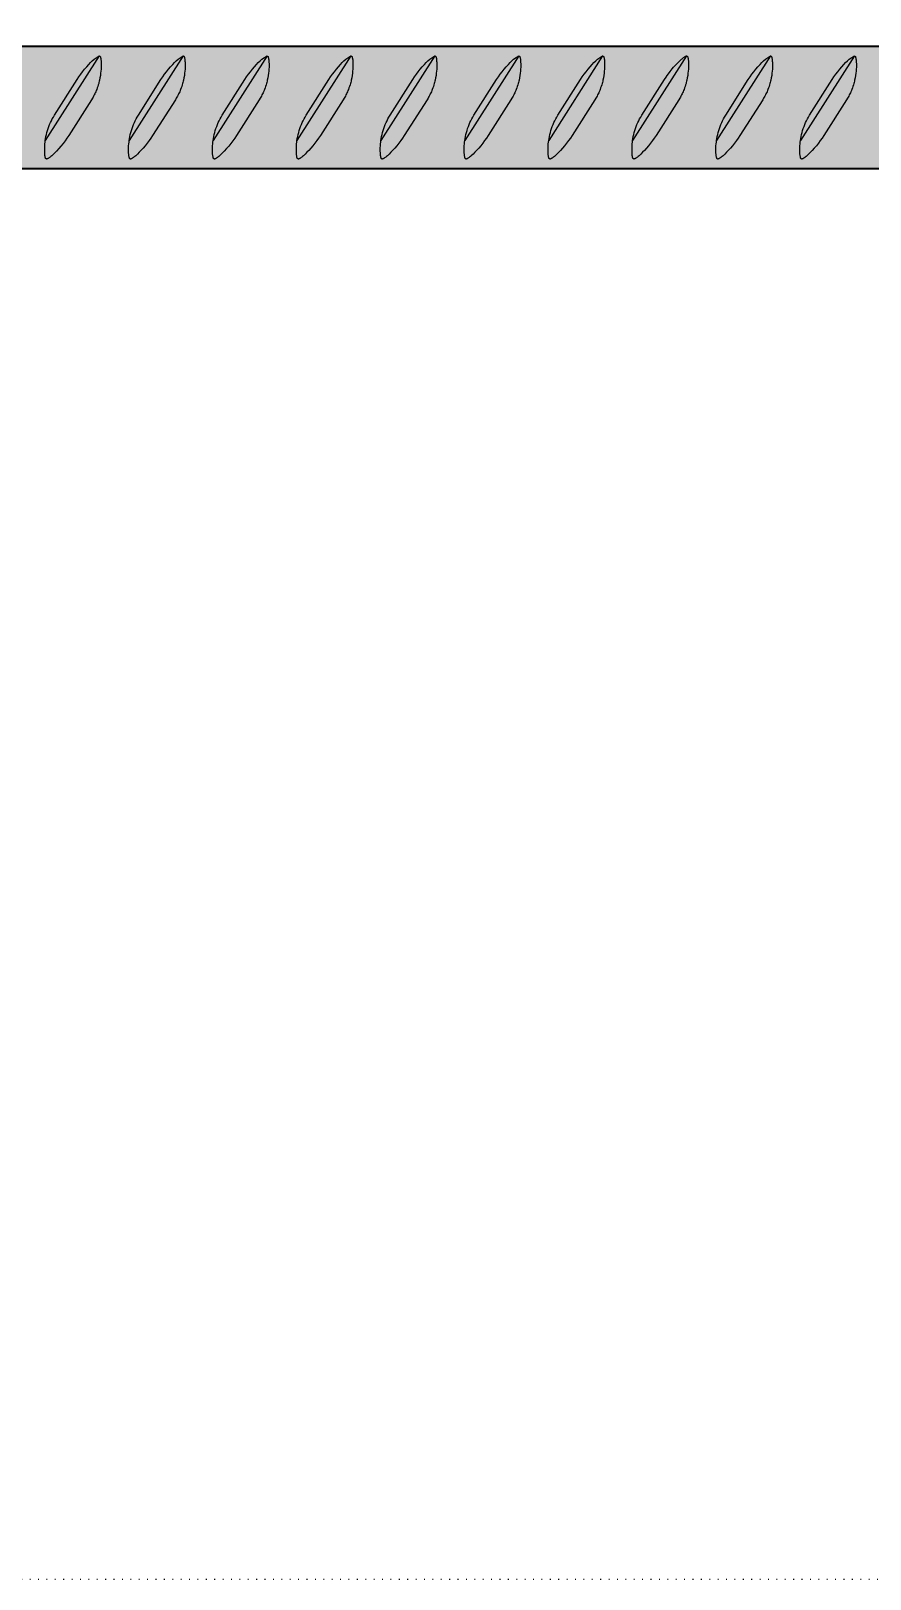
# Model space of a CAD drawing. Header units: millimetres. Extents: x 0 to 1192, y -689 to 404.
# Drawn here: x 114.6 to 224.6, y 0 to 203 of the extents above; entities that cross this region are included whole.
import ezdxf

# ---------------------------------------------------------------- set-up
doc = ezdxf.new("R2010")
doc.units = ezdxf.units.MM
doc.linetypes.add('Dots', pattern=[1, 0, -1])
doc.layers.add('Blocks', color=7, linetype='Continuous')
doc.layers.add('Blocks$Fill', color=7, linetype='Continuous', true_color=0xffffff)
for name, color, linetype, lineweight, true_color in [('Blocks$Inner', 7, 'Continuous', 25, 0x007f00), ('Blocks$Outline', 7, 'Continuous', 35, 0xff3f3f), ('Groud', 7, 'Dots', 25, 0x243775)]:
    doc.layers.add(name, color=color, linetype=linetype, lineweight=lineweight, true_color=true_color)

# ---------------------------------------------------------------- blocks, each defined once
blk = doc.blocks.new('Rebar Side Table Front')
at = {"layer": 'Blocks$Fill'}
h = blk.add_hatch(color=256, dxfattribs=at)
h.paths.add_polyline_path([(387.52, 3), (387.52, 1.93), (387.53, 1.86), (387.53, 1.8), (387.54, 1.73), (387.55, 1.66), (387.56, 1.59), (387.58, 1.53), (387.6, 1.46), (387.61, 1.39), (387.64, 1.33), (387.66, 1.27), (387.69, 1.2), (387.72, 1.14), (387.75, 1.08), (387.78, 1.02), (387.81, 0.96), (387.85, 0.9), (387.89, 0.85), (387.93, 0.79), (387.97, 0.74), (388.01, 0.69), (388.06, 0.63), (388.11, 0.59), (388.16, 0.54), (388.21, 0.49), (388.26, 0.45), (388.31, 0.41), (388.37, 0.37), (388.42, 0.33), (388.48, 0.29), (388.54, 0.26), (388.6, 0.22), (388.66, 0.19), (388.72, 0.17), (388.79, 0.14), (388.85, 0.12), (388.92, 0.09), (388.98, 0.07), (389.05, 0.06), (389.11, 0.04), (389.18, 0.03), (389.25, 0.02), (389.32, 0.01), (389.38, 0), (389.45, 0), (389.52, 0), (401.59, 0), (401.66, 0), (401.73, 0.01), (401.79, 0.02), (401.86, 0.03), (401.93, 0.04), (401.99, 0.06), (402.06, 0.07), (402.13, 0.09), (402.19, 0.12), (402.25, 0.14), (402.32, 0.17), (402.38, 0.19), (402.44, 0.22), (402.5, 0.26), (402.56, 0.29), (402.62, 0.33), (402.67, 0.37), (402.73, 0.41), (402.78, 0.45), (402.84, 0.49), (402.89, 0.54), (402.94, 0.59), (402.98, 0.63), (403.03, 0.69), (403.07, 0.74), (403.11, 0.79), (403.16, 0.85), (403.19, 0.9), (403.23, 0.96), (403.26, 1.02), (403.3, 1.08), (403.33, 1.14), (403.36, 1.2), (403.38, 1.27), (403.41, 1.33), (403.43, 1.39), (403.45, 1.46), (403.46, 1.53), (403.48, 1.59), (403.49, 1.66), (403.5, 1.73), (403.51, 1.8), (403.52, 1.86), (403.52, 1.93), (403.52, 3), (403.52, 386), (452.52, 386), (453.52, 387), (453.52, 403), (452.52, 404), (228.52, 404), (4.52, 404), (3.52, 403), (3.52, 387), (4.52, 386), (53.52, 386), (53.52, 3), (53.52, 1.93), (53.53, 1.8), (53.54, 1.73), (53.55, 1.66), (53.56, 1.59), (53.58, 1.53), (53.6, 1.46), (53.61, 1.39), (53.64, 1.33), (53.66, 1.27), (53.69, 1.2), (53.72, 1.14), (53.75, 1.08), (53.78, 1.02), (53.81, 0.96), (53.85, 0.9), (53.89, 0.85), (53.93, 0.79), (53.97, 0.74), (54.01, 0.69), (54.06, 0.63), (54.11, 0.59), (54.16, 0.54), (54.21, 0.49), (54.26, 0.45), (54.31, 0.41), (54.37, 0.37), (54.42, 0.33), (54.48, 0.29), (54.54, 0.26), (54.6, 0.22), (54.66, 0.19), (54.72, 0.17), (54.79, 0.14), (54.85, 0.12), (54.92, 0.09), (54.98, 0.07), (55.05, 0.06), (55.11, 0.04), (55.18, 0.03), (55.25, 0.02), (55.32, 0.01), (55.38, 0), (55.45, 0), (55.52, 0), (67.59, 0), (67.66, 0), (67.73, 0.01), (67.79, 0.02), (67.86, 0.03), (67.93, 0.04), (67.99, 0.06), (68.06, 0.07), (68.13, 0.09), (68.19, 0.12), (68.25, 0.14), (68.32, 0.17), (68.38, 0.19), (68.44, 0.22), (68.5, 0.26), (68.56, 0.29), (68.62, 0.33), (68.67, 0.37), (68.73, 0.41), (68.78, 0.45), (68.84, 0.49), (68.89, 0.54), (68.94, 0.59), (68.98, 0.63), (69.03, 0.69), (69.07, 0.74), (69.11, 0.79), (69.16, 0.85), (69.19, 0.9), (69.23, 0.96), (69.26, 1.02), (69.3, 1.08), (69.33, 1.14), (69.36, 1.2), (69.38, 1.27), (69.41, 1.33), (69.43, 1.39), (69.45, 1.46), (69.46, 1.53), (69.48, 1.59), (69.49, 1.66), (69.5, 1.73), (69.51, 1.8), (69.52, 1.86), (69.52, 1.93), (69.52, 2), (69.52, 3), (69.52, 185.26), (69.77, 185), (72.62, 185), (387.27, 185), (387.52, 185.26)], flags=0)
h.paths.add_polyline_path([(387.52, 200.74), (387.27, 201), (94.62, 201), (69.77, 201), (69.52, 200.74), (69.52, 370.27), (69.77, 370), (72.62, 370), (387.27, 370), (387.52, 370.27)], flags=0)
at = {"layer": 'Blocks$Inner'}
for points in [[(393.48, 193.31), (393.32, 193.88), (393.28, 193.98), (393.23, 194.08), (393.18, 194.18), (393.13, 194.28), (392.66, 195.03), (392.41, 195.38), (390.79, 197.28), (389.75, 198.4), (388.8, 199.42), (387.27, 201), (94.62, 201), (83.62, 201), (72.62, 201), (69.77, 201), (68.56, 199.75)], [(123.51, 199.76), (123.51, 199.76), (123.52, 199.76), (123.52, 199.76), (123.52, 199.76), (123.53, 199.76), (123.53, 199.76), (123.53, 199.76), (123.54, 199.76), (123.54, 199.76), (123.55, 199.75), (123.55, 199.75), (123.55, 199.75), (123.56, 199.75), (123.56, 199.75), (123.56, 199.75), (123.57, 199.75), (123.57, 199.75), (123.57, 199.75), (123.57, 199.74), (123.58, 199.74), (123.58, 199.74), (123.58, 199.74), (123.59, 199.74), (123.59, 199.73), (123.59, 199.73), (123.6, 199.73), (123.6, 199.73), (123.6, 199.72), (123.6, 199.72), (123.61, 199.72), (123.61, 199.71), (123.61, 199.71), (123.61, 199.71), (123.62, 199.7), (123.62, 199.7), (123.62, 199.7), (123.63, 199.69), (123.63, 199.69), (123.63, 199.68), (123.63, 199.68), (123.64, 199.67), (123.64, 199.67), (123.65, 199.66), (123.65, 199.65), (123.65, 199.64), (123.66, 199.63), (123.66, 199.61), (123.67, 199.6), (123.67, 199.59), (123.68, 199.56), (123.69, 199.53), (123.7, 199.49), (123.71, 199.45), (123.72, 199.4), (123.72, 199.36), (123.74, 199.26), (123.75, 199.17), (123.75, 199.06), (123.76, 198.96), (123.77, 198.74), (123.77, 198.51), (123.77, 198.28), (123.76, 198.02), (123.73, 197.76), (123.7, 197.48), (123.67, 197.2), (123.61, 196.9), (123.55, 196.6), (123.52, 196.45), (123.48, 196.29), (123.44, 196.14), (123.39, 195.99), (123.32, 195.77), (123.25, 195.56), (123.18, 195.37), (123.12, 195.22), (123.06, 195.07), (122.99, 194.93), (122.92, 194.78), (122.85, 194.64), (122.78, 194.5), (122.7, 194.36), (122.62, 194.23), (122.49, 194.01), (119.51, 189.34), (119.28, 188.98), (119.03, 188.62), (118.77, 188.27), (118.49, 187.93), (118.21, 187.6), (117.91, 187.28), (117.6, 186.97), (117.29, 186.67), (117.18, 186.58), (117.07, 186.49), (117, 186.44), (116.93, 186.39), (116.88, 186.35), (116.85, 186.34), (116.82, 186.32), (116.8, 186.31), (116.78, 186.29), (116.75, 186.28), (116.74, 186.27), (116.73, 186.27), (116.72, 186.27), (116.71, 186.26), (116.7, 186.26), (116.69, 186.25), (116.68, 186.25), (116.67, 186.25), (116.67, 186.25), (116.66, 186.25), (116.66, 186.24), (116.65, 186.24), (116.64, 186.24), (116.64, 186.24), (116.63, 186.24), (116.63, 186.24), (116.63, 186.24), (116.62, 186.24), (116.62, 186.24), (116.61, 186.24), (116.61, 186.24), (116.61, 186.24), (116.6, 186.24), (116.6, 186.24), (116.6, 186.24), (116.59, 186.24), (116.59, 186.24), (116.59, 186.24), (116.58, 186.24), (116.58, 186.25), (116.58, 186.25), (116.57, 186.25), (116.57, 186.25), (116.57, 186.25), (116.56, 186.25), (116.56, 186.25), (116.56, 186.25), (116.56, 186.26), (116.55, 186.26), (116.55, 186.26), (116.55, 186.26), (116.54, 186.26), (116.54, 186.27), (116.54, 186.27), (116.53, 186.27), (116.53, 186.27), (116.53, 186.27), (116.53, 186.28), (116.52, 186.28), (116.52, 186.28), (116.52, 186.29), (116.52, 186.29), (116.51, 186.29), (116.51, 186.29), (116.51, 186.3), (116.51, 186.3), (116.5, 186.31), (116.5, 186.31), (116.5, 186.31), (116.5, 186.32), (116.49, 186.33), (116.49, 186.34), (116.48, 186.34), (116.48, 186.35), (116.47, 186.36), (116.47, 186.37), (116.47, 186.38), (116.46, 186.39), (116.46, 186.4), (116.45, 186.42), (116.45, 186.44), (116.44, 186.46), (116.43, 186.49), (116.43, 186.52), (116.41, 186.6), (116.4, 186.68), (116.39, 186.75), (116.38, 186.83), (116.37, 187.04), (116.36, 187.26), (116.36, 187.48), (116.36, 187.72), (116.37, 187.98), (116.39, 188.24), (116.42, 188.45), (116.44, 188.67)], [(134.51, 199.76), (134.51, 199.76), (134.52, 199.76), (134.52, 199.76), (134.52, 199.76), (134.53, 199.76), (134.53, 199.76), (134.53, 199.76), (134.54, 199.76), (134.54, 199.76), (134.55, 199.75), (134.55, 199.75), (134.55, 199.75), (134.56, 199.75), (134.56, 199.75), (134.56, 199.75), (134.57, 199.75), (134.57, 199.75), (134.57, 199.75), (134.57, 199.74), (134.58, 199.74), (134.58, 199.74), (134.58, 199.74), (134.59, 199.74), (134.59, 199.73), (134.59, 199.73), (134.6, 199.73), (134.6, 199.73), (134.6, 199.72), (134.6, 199.72), (134.61, 199.72), (134.61, 199.71), (134.61, 199.71), (134.61, 199.71), (134.62, 199.7), (134.62, 199.7), (134.62, 199.7), (134.63, 199.69), (134.63, 199.69), (134.63, 199.68), (134.63, 199.68), (134.64, 199.67), (134.64, 199.67), (134.65, 199.66), (134.65, 199.65), (134.65, 199.64), (134.66, 199.63), (134.66, 199.61), (134.67, 199.6), (134.67, 199.59), (134.68, 199.56), (134.69, 199.53), (134.7, 199.49), (134.71, 199.45), (134.72, 199.4), (134.72, 199.36), (134.74, 199.26), (134.75, 199.17), (134.75, 199.06), (134.76, 198.96), (134.77, 198.74), (134.77, 198.51), (134.77, 198.28), (134.76, 198.02), (134.73, 197.76), (134.7, 197.48), (134.67, 197.2), (134.61, 196.9), (134.55, 196.6), (134.52, 196.45), (134.48, 196.29), (134.44, 196.14), (134.39, 195.99), (134.32, 195.77), (134.25, 195.56), (134.18, 195.37), (134.12, 195.22), (134.06, 195.07), (133.99, 194.93), (133.92, 194.78), (133.85, 194.64), (133.78, 194.5), (133.7, 194.36), (133.62, 194.23), (133.49, 194.01), (130.51, 189.34), (130.28, 188.99), (130.04, 188.65), (129.79, 188.31), (129.53, 187.98), (129.26, 187.66), (128.98, 187.35), (128.75, 187.12), (128.52, 186.89), (128.29, 186.67), (128.18, 186.58), (128.07, 186.49), (128, 186.44), (127.93, 186.39), (127.88, 186.35), (127.85, 186.34), (127.82, 186.32), (127.8, 186.31), (127.78, 186.29), (127.75, 186.28), (127.74, 186.27), (127.73, 186.27), (127.72, 186.27), (127.71, 186.26), (127.7, 186.26), (127.69, 186.25), (127.68, 186.25), (127.67, 186.25), (127.67, 186.25), (127.66, 186.25), (127.66, 186.24), (127.65, 186.24), (127.64, 186.24), (127.64, 186.24), (127.63, 186.24), (127.63, 186.24), (127.63, 186.24), (127.62, 186.24), (127.62, 186.24), (127.61, 186.24), (127.61, 186.24), (127.61, 186.24), (127.6, 186.24), (127.6, 186.24), (127.6, 186.24), (127.59, 186.24), (127.59, 186.24), (127.59, 186.24), (127.58, 186.24), (127.58, 186.25), (127.58, 186.25), (127.57, 186.25), (127.57, 186.25), (127.57, 186.25), (127.56, 186.25), (127.56, 186.25), (127.56, 186.25), (127.56, 186.26), (127.55, 186.26), (127.55, 186.26), (127.55, 186.26), (127.54, 186.26), (127.54, 186.27), (127.54, 186.27), (127.53, 186.27), (127.53, 186.27), (127.53, 186.27), (127.53, 186.28), (127.52, 186.28), (127.52, 186.28), (127.52, 186.29), (127.52, 186.29), (127.51, 186.29), (127.51, 186.29), (127.51, 186.3), (127.51, 186.3), (127.5, 186.31), (127.5, 186.31), (127.5, 186.31), (127.5, 186.32), (127.49, 186.33), (127.49, 186.34), (127.48, 186.34), (127.48, 186.35), (127.47, 186.36), (127.47, 186.37), (127.47, 186.38), (127.46, 186.39), (127.46, 186.4), (127.45, 186.42), (127.45, 186.44), (127.44, 186.46), (127.43, 186.49), (127.43, 186.52), (127.41, 186.6), (127.4, 186.68), (127.39, 186.75), (127.38, 186.83), (127.37, 187.04), (127.36, 187.26), (127.36, 187.48), (127.36, 187.72), (127.37, 187.98), (127.39, 188.24), (127.42, 188.45), (127.44, 188.67)], [(145.51, 199.76), (145.51, 199.76), (145.52, 199.76), (145.52, 199.76), (145.52, 199.76), (145.53, 199.76), (145.53, 199.76), (145.53, 199.76), (145.54, 199.76), (145.54, 199.76), (145.55, 199.75), (145.55, 199.75), (145.55, 199.75), (145.56, 199.75), (145.56, 199.75), (145.56, 199.75), (145.57, 199.75), (145.57, 199.75), (145.57, 199.75), (145.57, 199.74), (145.58, 199.74), (145.58, 199.74), (145.58, 199.74), (145.59, 199.74), (145.59, 199.73), (145.59, 199.73), (145.6, 199.73), (145.6, 199.73), (145.6, 199.72), (145.6, 199.72), (145.61, 199.72), (145.61, 199.71), (145.61, 199.71), (145.61, 199.71), (145.62, 199.7), (145.62, 199.7), (145.62, 199.7), (145.63, 199.69), (145.63, 199.69), (145.63, 199.68), (145.63, 199.68), (145.64, 199.67), (145.64, 199.67), (145.65, 199.66), (145.65, 199.65), (145.65, 199.64), (145.66, 199.63), (145.66, 199.61), (145.67, 199.6), (145.67, 199.59), (145.68, 199.56), (145.69, 199.53), (145.7, 199.49), (145.71, 199.45), (145.72, 199.4), (145.72, 199.36), (145.74, 199.26), (145.75, 199.17), (145.75, 199.06), (145.76, 198.96), (145.77, 198.74), (145.77, 198.51), (145.77, 198.28), (145.76, 198.02), (145.73, 197.76), (145.7, 197.48), (145.67, 197.2), (145.61, 196.9), (145.55, 196.6), (145.52, 196.45), (145.48, 196.29), (145.44, 196.14), (145.39, 195.99), (145.32, 195.77), (145.25, 195.56), (145.18, 195.37), (145.12, 195.22), (145.06, 195.07), (144.99, 194.93), (144.92, 194.78), (144.85, 194.64), (144.78, 194.5), (144.7, 194.36), (144.62, 194.23), (144.49, 194.01), (141.51, 189.34), (141.28, 188.98), (141.03, 188.62), (140.77, 188.27), (140.49, 187.93), (140.21, 187.6), (139.91, 187.28), (139.6, 186.97), (139.29, 186.67), (139.18, 186.58), (139.07, 186.49), (139, 186.44), (138.93, 186.39), (138.88, 186.35), (138.85, 186.34), (138.82, 186.32), (138.8, 186.31), (138.78, 186.29), (138.75, 186.28), (138.74, 186.27), (138.73, 186.27), (138.72, 186.27), (138.71, 186.26), (138.7, 186.26), (138.69, 186.25), (138.68, 186.25), (138.67, 186.25), (138.67, 186.25), (138.66, 186.25), (138.66, 186.24), (138.65, 186.24), (138.64, 186.24), (138.64, 186.24), (138.63, 186.24), (138.63, 186.24), (138.63, 186.24), (138.62, 186.24), (138.62, 186.24), (138.61, 186.24), (138.61, 186.24), (138.61, 186.24), (138.6, 186.24), (138.6, 186.24), (138.6, 186.24), (138.59, 186.24), (138.59, 186.24), (138.59, 186.24), (138.58, 186.24), (138.58, 186.25), (138.58, 186.25), (138.57, 186.25), (138.57, 186.25), (138.57, 186.25), (138.56, 186.25), (138.56, 186.25), (138.56, 186.25), (138.56, 186.26), (138.55, 186.26), (138.55, 186.26), (138.55, 186.26), (138.54, 186.26), (138.54, 186.27), (138.54, 186.27), (138.53, 186.27), (138.53, 186.27), (138.53, 186.27), (138.53, 186.28), (138.52, 186.28), (138.52, 186.28), (138.52, 186.29), (138.52, 186.29), (138.51, 186.29), (138.51, 186.29), (138.51, 186.3), (138.51, 186.3), (138.5, 186.31), (138.5, 186.31), (138.5, 186.31), (138.5, 186.32), (138.49, 186.33), (138.49, 186.34), (138.48, 186.34), (138.48, 186.35), (138.47, 186.36), (138.47, 186.37), (138.47, 186.38), (138.46, 186.39), (138.46, 186.4), (138.45, 186.42), (138.45, 186.44), (138.44, 186.46), (138.43, 186.49), (138.43, 186.52), (138.41, 186.6), (138.4, 186.68), (138.39, 186.75), (138.38, 186.83), (138.37, 187.04), (138.36, 187.26), (138.36, 187.48), (138.36, 187.72), (138.37, 187.98), (138.39, 188.24), (138.42, 188.45), (138.44, 188.67)], [(156.51, 199.76), (156.51, 199.76), (156.52, 199.76), (156.52, 199.76), (156.52, 199.76), (156.53, 199.76), (156.53, 199.76), (156.53, 199.76), (156.54, 199.76), (156.54, 199.76), (156.55, 199.75), (156.55, 199.75), (156.55, 199.75), (156.56, 199.75), (156.56, 199.75), (156.56, 199.75), (156.57, 199.75), (156.57, 199.75), (156.57, 199.75), (156.57, 199.74), (156.58, 199.74), (156.58, 199.74), (156.58, 199.74), (156.59, 199.74), (156.59, 199.73), (156.59, 199.73), (156.6, 199.73), (156.6, 199.73), (156.6, 199.72), (156.6, 199.72), (156.61, 199.72), (156.61, 199.71), (156.61, 199.71), (156.61, 199.71), (156.62, 199.7), (156.62, 199.7), (156.62, 199.7), (156.63, 199.69), (156.63, 199.69), (156.63, 199.68), (156.63, 199.68), (156.64, 199.67), (156.64, 199.67), (156.65, 199.66), (156.65, 199.65), (156.65, 199.64), (156.66, 199.63), (156.66, 199.61), (156.67, 199.6), (156.67, 199.59), (156.68, 199.56), (156.69, 199.53), (156.7, 199.49), (156.71, 199.45), (156.72, 199.4), (156.72, 199.36), (156.74, 199.26), (156.75, 199.17), (156.75, 199.06), (156.76, 198.96), (156.77, 198.74), (156.77, 198.51), (156.77, 198.28), (156.76, 198.02), (156.73, 197.76), (156.7, 197.48), (156.67, 197.2), (156.61, 196.9), (156.55, 196.6), (156.52, 196.45), (156.48, 196.29), (156.44, 196.14), (156.39, 195.99), (156.32, 195.77), (156.25, 195.56), (156.18, 195.37), (156.12, 195.22), (156.06, 195.07), (155.99, 194.93), (155.92, 194.78), (155.85, 194.64), (155.78, 194.5), (155.7, 194.36), (155.62, 194.23), (155.49, 194.01), (152.51, 189.34), (152.28, 188.99), (152.04, 188.65), (151.79, 188.31), (151.53, 187.98), (151.26, 187.66), (150.98, 187.35), (150.75, 187.12), (150.52, 186.89), (150.29, 186.67), (150.18, 186.58), (150.07, 186.49), (150, 186.44), (149.93, 186.39), (149.88, 186.35), (149.85, 186.34), (149.82, 186.32), (149.8, 186.31), (149.78, 186.29), (149.75, 186.28), (149.74, 186.27), (149.73, 186.27), (149.72, 186.27), (149.71, 186.26), (149.7, 186.26), (149.69, 186.25), (149.68, 186.25), (149.67, 186.25), (149.67, 186.25), (149.66, 186.25), (149.66, 186.24), (149.65, 186.24), (149.64, 186.24), (149.64, 186.24), (149.63, 186.24), (149.63, 186.24), (149.63, 186.24), (149.62, 186.24), (149.62, 186.24), (149.61, 186.24), (149.61, 186.24), (149.61, 186.24), (149.6, 186.24), (149.6, 186.24), (149.6, 186.24), (149.59, 186.24), (149.59, 186.24), (149.59, 186.24), (149.58, 186.24), (149.58, 186.25), (149.58, 186.25), (149.57, 186.25), (149.57, 186.25), (149.57, 186.25), (149.56, 186.25), (149.56, 186.25), (149.56, 186.25), (149.56, 186.26), (149.55, 186.26), (149.55, 186.26), (149.55, 186.26), (149.54, 186.26), (149.54, 186.27), (149.54, 186.27), (149.53, 186.27), (149.53, 186.27), (149.53, 186.27), (149.53, 186.28), (149.52, 186.28), (149.52, 186.28), (149.52, 186.29), (149.52, 186.29), (149.51, 186.29), (149.51, 186.29), (149.51, 186.3), (149.51, 186.3), (149.5, 186.31), (149.5, 186.31), (149.5, 186.31), (149.5, 186.32), (149.49, 186.33), (149.49, 186.34), (149.48, 186.34), (149.48, 186.35), (149.47, 186.36), (149.47, 186.37), (149.47, 186.38), (149.46, 186.39), (149.46, 186.4), (149.45, 186.42), (149.45, 186.44), (149.44, 186.46), (149.43, 186.49), (149.43, 186.52), (149.41, 186.6), (149.4, 186.68), (149.39, 186.75), (149.38, 186.83), (149.37, 187.04), (149.36, 187.26), (149.36, 187.48), (149.36, 187.72), (149.37, 187.98), (149.39, 188.24), (149.42, 188.45), (149.44, 188.67)], [(167.51, 199.76), (167.51, 199.76), (167.52, 199.76), (167.52, 199.76), (167.52, 199.76), (167.53, 199.76), (167.53, 199.76), (167.53, 199.76), (167.54, 199.76), (167.54, 199.76), (167.55, 199.75), (167.55, 199.75), (167.55, 199.75), (167.56, 199.75), (167.56, 199.75), (167.56, 199.75), (167.57, 199.75), (167.57, 199.75), (167.57, 199.75), (167.57, 199.74), (167.58, 199.74), (167.58, 199.74), (167.58, 199.74), (167.59, 199.74), (167.59, 199.73), (167.59, 199.73), (167.6, 199.73), (167.6, 199.73), (167.6, 199.72), (167.6, 199.72), (167.61, 199.72), (167.61, 199.71), (167.61, 199.71), (167.61, 199.71), (167.62, 199.7), (167.62, 199.7), (167.62, 199.7), (167.63, 199.69), (167.63, 199.69), (167.63, 199.68), (167.63, 199.68), (167.64, 199.67), (167.64, 199.67), (167.65, 199.66), (167.65, 199.65), (167.65, 199.64), (167.66, 199.63), (167.66, 199.61), (167.67, 199.6), (167.67, 199.59), (167.68, 199.56), (167.69, 199.53), (167.7, 199.49), (167.71, 199.45), (167.72, 199.4), (167.72, 199.36), (167.74, 199.26), (167.75, 199.17), (167.75, 199.06), (167.76, 198.96), (167.77, 198.74), (167.77, 198.51), (167.77, 198.28), (167.76, 198.02), (167.73, 197.76), (167.7, 197.48), (167.67, 197.2), (167.61, 196.9), (167.55, 196.6), (167.52, 196.45), (167.48, 196.29), (167.44, 196.14), (167.39, 195.99), (167.32, 195.77), (167.25, 195.56), (167.18, 195.37), (167.12, 195.22), (167.06, 195.07), (166.99, 194.93), (166.92, 194.78), (166.85, 194.64), (166.78, 194.5), (166.7, 194.36), (166.62, 194.23), (166.49, 194.01), (163.51, 189.34), (163.28, 188.99), (163.04, 188.65), (162.79, 188.31), (162.53, 187.98), (162.26, 187.66), (161.98, 187.35), (161.75, 187.12), (161.52, 186.89), (161.29, 186.67), (161.18, 186.58), (161.07, 186.49), (161, 186.44), (160.93, 186.39), (160.88, 186.35), (160.85, 186.34), (160.82, 186.32), (160.8, 186.31), (160.78, 186.29), (160.75, 186.28), (160.74, 186.27), (160.73, 186.27), (160.72, 186.27), (160.71, 186.26), (160.7, 186.26), (160.69, 186.25), (160.68, 186.25), (160.67, 186.25), (160.67, 186.25), (160.66, 186.25), (160.66, 186.24), (160.65, 186.24), (160.64, 186.24), (160.64, 186.24), (160.63, 186.24), (160.63, 186.24), (160.63, 186.24), (160.62, 186.24), (160.62, 186.24), (160.61, 186.24), (160.61, 186.24), (160.61, 186.24), (160.6, 186.24), (160.6, 186.24), (160.6, 186.24), (160.59, 186.24), (160.59, 186.24), (160.59, 186.24), (160.58, 186.24), (160.58, 186.25), (160.58, 186.25), (160.57, 186.25), (160.57, 186.25), (160.57, 186.25), (160.56, 186.25), (160.56, 186.25), (160.56, 186.25), (160.56, 186.26), (160.55, 186.26), (160.55, 186.26), (160.55, 186.26), (160.54, 186.26), (160.54, 186.27), (160.54, 186.27), (160.53, 186.27), (160.53, 186.27), (160.53, 186.27), (160.53, 186.28), (160.52, 186.28), (160.52, 186.28), (160.52, 186.29), (160.52, 186.29), (160.51, 186.29), (160.51, 186.29), (160.51, 186.3), (160.51, 186.3), (160.5, 186.31), (160.5, 186.31), (160.5, 186.31), (160.5, 186.32), (160.49, 186.33), (160.49, 186.34), (160.48, 186.34), (160.48, 186.35), (160.47, 186.36), (160.47, 186.37), (160.47, 186.38), (160.46, 186.39), (160.46, 186.4), (160.45, 186.42), (160.45, 186.44), (160.44, 186.46), (160.43, 186.49), (160.43, 186.52), (160.41, 186.6), (160.4, 186.68), (160.39, 186.75), (160.38, 186.83), (160.37, 187.04), (160.36, 187.26), (160.36, 187.48), (160.36, 187.72), (160.37, 187.98), (160.39, 188.24), (160.42, 188.45), (160.44, 188.67)], [(178.51, 199.76), (178.51, 199.76), (178.52, 199.76), (178.52, 199.76), (178.52, 199.76), (178.53, 199.76), (178.53, 199.76), (178.53, 199.76), (178.54, 199.76), (178.54, 199.76), (178.55, 199.75), (178.55, 199.75), (178.55, 199.75), (178.56, 199.75), (178.56, 199.75), (178.56, 199.75), (178.57, 199.75), (178.57, 199.75), (178.57, 199.75), (178.57, 199.74), (178.58, 199.74), (178.58, 199.74), (178.58, 199.74), (178.59, 199.74), (178.59, 199.73), (178.59, 199.73), (178.6, 199.73), (178.6, 199.73), (178.6, 199.72), (178.6, 199.72), (178.61, 199.72), (178.61, 199.71), (178.61, 199.71), (178.61, 199.71), (178.62, 199.7), (178.62, 199.7), (178.62, 199.7), (178.63, 199.69), (178.63, 199.69), (178.63, 199.68), (178.63, 199.68), (178.64, 199.67), (178.64, 199.67), (178.65, 199.66), (178.65, 199.65), (178.65, 199.64), (178.66, 199.63), (178.66, 199.61), (178.67, 199.6), (178.67, 199.59), (178.68, 199.56), (178.69, 199.53), (178.7, 199.49), (178.71, 199.45), (178.72, 199.4), (178.72, 199.36), (178.74, 199.26), (178.75, 199.17), (178.75, 199.06), (178.76, 198.96), (178.77, 198.74), (178.77, 198.51), (178.77, 198.28), (178.76, 198.02), (178.73, 197.76), (178.7, 197.48), (178.67, 197.2), (178.61, 196.9), (178.55, 196.6), (178.52, 196.45), (178.48, 196.29), (178.44, 196.14), (178.39, 195.99), (178.32, 195.77), (178.25, 195.56), (178.18, 195.37), (178.12, 195.22), (178.06, 195.07), (177.99, 194.93), (177.92, 194.78), (177.85, 194.64), (177.78, 194.5), (177.7, 194.36), (177.62, 194.23), (177.49, 194.01), (174.51, 189.34), (174.28, 188.99), (174.04, 188.65), (173.79, 188.31), (173.53, 187.98), (173.26, 187.66), (172.98, 187.35), (172.75, 187.12), (172.52, 186.89), (172.29, 186.67), (172.18, 186.58), (172.07, 186.49), (172, 186.44), (171.93, 186.39), (171.88, 186.35), (171.85, 186.34), (171.82, 186.32), (171.8, 186.31), (171.78, 186.29), (171.75, 186.28), (171.74, 186.27), (171.73, 186.27), (171.72, 186.27), (171.71, 186.26), (171.7, 186.26), (171.69, 186.25), (171.68, 186.25), (171.67, 186.25), (171.67, 186.25), (171.66, 186.25), (171.66, 186.24), (171.65, 186.24), (171.64, 186.24), (171.64, 186.24), (171.63, 186.24), (171.63, 186.24), (171.63, 186.24), (171.62, 186.24), (171.62, 186.24), (171.61, 186.24), (171.61, 186.24), (171.61, 186.24), (171.6, 186.24), (171.6, 186.24), (171.6, 186.24), (171.59, 186.24), (171.59, 186.24), (171.59, 186.24), (171.58, 186.24), (171.58, 186.25), (171.58, 186.25), (171.57, 186.25), (171.57, 186.25), (171.57, 186.25), (171.56, 186.25), (171.56, 186.25), (171.56, 186.25), (171.56, 186.26), (171.55, 186.26), (171.55, 186.26), (171.55, 186.26), (171.54, 186.26), (171.54, 186.27), (171.54, 186.27), (171.53, 186.27), (171.53, 186.27), (171.53, 186.27), (171.53, 186.28), (171.52, 186.28), (171.52, 186.28), (171.52, 186.29), (171.52, 186.29), (171.51, 186.29), (171.51, 186.29), (171.51, 186.3), (171.51, 186.3), (171.5, 186.31), (171.5, 186.31), (171.5, 186.31), (171.5, 186.32), (171.49, 186.33), (171.49, 186.34), (171.48, 186.34), (171.48, 186.35), (171.47, 186.36), (171.47, 186.37), (171.47, 186.38), (171.46, 186.39), (171.46, 186.4), (171.45, 186.42), (171.45, 186.44), (171.44, 186.46), (171.43, 186.49), (171.43, 186.52), (171.41, 186.6), (171.4, 186.68), (171.39, 186.75), (171.38, 186.83), (171.37, 187.04), (171.36, 187.26), (171.36, 187.48), (171.36, 187.72), (171.37, 187.98), (171.39, 188.24), (171.42, 188.45), (171.44, 188.67)], [(189.51, 199.76), (189.51, 199.76), (189.52, 199.76), (189.52, 199.76), (189.52, 199.76), (189.53, 199.76), (189.53, 199.76), (189.53, 199.76), (189.54, 199.76), (189.54, 199.76), (189.55, 199.75), (189.55, 199.75), (189.55, 199.75), (189.56, 199.75), (189.56, 199.75), (189.56, 199.75), (189.57, 199.75), (189.57, 199.75), (189.57, 199.75), (189.57, 199.74), (189.58, 199.74), (189.58, 199.74), (189.58, 199.74), (189.59, 199.74), (189.59, 199.73), (189.59, 199.73), (189.6, 199.73), (189.6, 199.73), (189.6, 199.72), (189.6, 199.72), (189.61, 199.72), (189.61, 199.71), (189.61, 199.71), (189.61, 199.71), (189.62, 199.7), (189.62, 199.7), (189.62, 199.7), (189.63, 199.69), (189.63, 199.69), (189.63, 199.68), (189.63, 199.68), (189.64, 199.67), (189.64, 199.67), (189.65, 199.66), (189.65, 199.65), (189.65, 199.64), (189.66, 199.63), (189.66, 199.61), (189.67, 199.6), (189.67, 199.59), (189.68, 199.56), (189.69, 199.53), (189.7, 199.49), (189.71, 199.45), (189.72, 199.4), (189.72, 199.36), (189.74, 199.26), (189.75, 199.17), (189.75, 199.06), (189.76, 198.96), (189.77, 198.74), (189.77, 198.51), (189.77, 198.28), (189.76, 198.02), (189.73, 197.76), (189.7, 197.48), (189.67, 197.2), (189.61, 196.9), (189.55, 196.6), (189.52, 196.45), (189.48, 196.29), (189.44, 196.14), (189.39, 195.99), (189.32, 195.77), (189.25, 195.56), (189.18, 195.37), (189.12, 195.22), (189.06, 195.07), (188.99, 194.93), (188.92, 194.78), (188.85, 194.64), (188.78, 194.5), (188.7, 194.36), (188.62, 194.23), (188.49, 194.01), (185.51, 189.34), (185.28, 188.99), (185.04, 188.65), (184.79, 188.31), (184.53, 187.98), (184.26, 187.66), (183.98, 187.35), (183.75, 187.12), (183.52, 186.89), (183.29, 186.67), (183.18, 186.58), (183.07, 186.49), (183, 186.44), (182.93, 186.39), (182.88, 186.35), (182.85, 186.34), (182.82, 186.32), (182.8, 186.31), (182.78, 186.29), (182.75, 186.28), (182.74, 186.27), (182.73, 186.27), (182.72, 186.27), (182.71, 186.26), (182.7, 186.26), (182.69, 186.25), (182.68, 186.25), (182.67, 186.25), (182.67, 186.25), (182.66, 186.25), (182.66, 186.24), (182.65, 186.24), (182.64, 186.24), (182.64, 186.24), (182.63, 186.24), (182.63, 186.24), (182.63, 186.24), (182.62, 186.24), (182.62, 186.24), (182.61, 186.24), (182.61, 186.24), (182.61, 186.24), (182.6, 186.24), (182.6, 186.24), (182.6, 186.24), (182.59, 186.24), (182.59, 186.24), (182.59, 186.24), (182.58, 186.24), (182.58, 186.25), (182.58, 186.25), (182.57, 186.25), (182.57, 186.25), (182.57, 186.25), (182.56, 186.25), (182.56, 186.25), (182.56, 186.25), (182.56, 186.26), (182.55, 186.26), (182.55, 186.26), (182.55, 186.26), (182.54, 186.26), (182.54, 186.27), (182.54, 186.27), (182.53, 186.27), (182.53, 186.27), (182.53, 186.27), (182.53, 186.28), (182.52, 186.28), (182.52, 186.28), (182.52, 186.29), (182.52, 186.29), (182.51, 186.29), (182.51, 186.29), (182.51, 186.3), (182.51, 186.3), (182.5, 186.31), (182.5, 186.31), (182.5, 186.31), (182.5, 186.32), (182.49, 186.33), (182.49, 186.34), (182.48, 186.34), (182.48, 186.35), (182.47, 186.36), (182.47, 186.37), (182.47, 186.38), (182.46, 186.39), (182.46, 186.4), (182.45, 186.42), (182.45, 186.44), (182.44, 186.46), (182.43, 186.49), (182.43, 186.52), (182.41, 186.6), (182.4, 186.68), (182.39, 186.75), (182.38, 186.83), (182.37, 187.04), (182.36, 187.26), (182.36, 187.48), (182.36, 187.72), (182.37, 187.98), (182.39, 188.24), (182.42, 188.45), (182.44, 188.67)], [(200.51, 199.76), (200.51, 199.76), (200.52, 199.76), (200.52, 199.76), (200.52, 199.76), (200.53, 199.76), (200.53, 199.76), (200.53, 199.76), (200.54, 199.76), (200.54, 199.76), (200.55, 199.75), (200.55, 199.75), (200.55, 199.75), (200.56, 199.75), (200.56, 199.75), (200.56, 199.75), (200.57, 199.75), (200.57, 199.75), (200.57, 199.75), (200.57, 199.74), (200.58, 199.74), (200.58, 199.74), (200.58, 199.74), (200.59, 199.74), (200.59, 199.73), (200.59, 199.73), (200.6, 199.73), (200.6, 199.73), (200.6, 199.72), (200.6, 199.72), (200.61, 199.72), (200.61, 199.71), (200.61, 199.71), (200.61, 199.71), (200.62, 199.7), (200.62, 199.7), (200.62, 199.7), (200.63, 199.69), (200.63, 199.69), (200.63, 199.68), (200.63, 199.68), (200.64, 199.67), (200.64, 199.67), (200.65, 199.66), (200.65, 199.65), (200.65, 199.64), (200.66, 199.63), (200.66, 199.61), (200.67, 199.6), (200.67, 199.59), (200.68, 199.56), (200.69, 199.53), (200.7, 199.49), (200.71, 199.45), (200.72, 199.4), (200.72, 199.36), (200.74, 199.26), (200.75, 199.17), (200.75, 199.06), (200.76, 198.96), (200.77, 198.74), (200.77, 198.51), (200.77, 198.28), (200.76, 198.02), (200.73, 197.76), (200.7, 197.48), (200.67, 197.2), (200.61, 196.9), (200.55, 196.6), (200.52, 196.45), (200.48, 196.29), (200.44, 196.14), (200.39, 195.99), (200.32, 195.77), (200.25, 195.56), (200.18, 195.37), (200.12, 195.22), (200.06, 195.07), (199.99, 194.93), (199.92, 194.78), (199.85, 194.64), (199.78, 194.5), (199.7, 194.36), (199.62, 194.23), (199.49, 194.01), (196.51, 189.34), (196.28, 188.99), (196.04, 188.65), (195.79, 188.31), (195.53, 187.98), (195.26, 187.66), (194.98, 187.35), (194.75, 187.12), (194.52, 186.89), (194.29, 186.67), (194.18, 186.58), (194.07, 186.49), (194, 186.44), (193.93, 186.39), (193.88, 186.35), (193.85, 186.34), (193.82, 186.32), (193.8, 186.31), (193.78, 186.29), (193.75, 186.28), (193.74, 186.27), (193.73, 186.27), (193.72, 186.27), (193.71, 186.26), (193.7, 186.26), (193.69, 186.25), (193.68, 186.25), (193.67, 186.25), (193.67, 186.25), (193.66, 186.25), (193.66, 186.24), (193.65, 186.24), (193.64, 186.24), (193.64, 186.24), (193.63, 186.24), (193.63, 186.24), (193.63, 186.24), (193.62, 186.24), (193.62, 186.24), (193.61, 186.24), (193.61, 186.24), (193.61, 186.24), (193.6, 186.24), (193.6, 186.24), (193.6, 186.24), (193.59, 186.24), (193.59, 186.24), (193.59, 186.24), (193.58, 186.24), (193.58, 186.25), (193.58, 186.25), (193.57, 186.25), (193.57, 186.25), (193.57, 186.25), (193.56, 186.25), (193.56, 186.25), (193.56, 186.25), (193.56, 186.26), (193.55, 186.26), (193.55, 186.26), (193.55, 186.26), (193.54, 186.26), (193.54, 186.27), (193.54, 186.27), (193.53, 186.27), (193.53, 186.27), (193.53, 186.27), (193.53, 186.28), (193.52, 186.28), (193.52, 186.28), (193.52, 186.29), (193.52, 186.29), (193.51, 186.29), (193.51, 186.29), (193.51, 186.3), (193.51, 186.3), (193.5, 186.31), (193.5, 186.31), (193.5, 186.31), (193.5, 186.32), (193.49, 186.33), (193.49, 186.34), (193.48, 186.34), (193.48, 186.35), (193.47, 186.36), (193.47, 186.37), (193.47, 186.38), (193.46, 186.39), (193.46, 186.4), (193.45, 186.42), (193.45, 186.44), (193.44, 186.46), (193.43, 186.49), (193.43, 186.52), (193.41, 186.6), (193.4, 186.68), (193.39, 186.75), (193.38, 186.83), (193.37, 187.04), (193.36, 187.26), (193.36, 187.48), (193.36, 187.72), (193.37, 187.98), (193.39, 188.24), (193.42, 188.45), (193.44, 188.67)], [(211.51, 199.76), (211.51, 199.76), (211.52, 199.76), (211.52, 199.76), (211.52, 199.76), (211.53, 199.76), (211.53, 199.76), (211.53, 199.76), (211.54, 199.76), (211.54, 199.76), (211.55, 199.75), (211.55, 199.75), (211.55, 199.75), (211.56, 199.75), (211.56, 199.75), (211.56, 199.75), (211.57, 199.75), (211.57, 199.75), (211.57, 199.75), (211.57, 199.74), (211.58, 199.74), (211.58, 199.74), (211.58, 199.74), (211.59, 199.74), (211.59, 199.73), (211.59, 199.73), (211.6, 199.73), (211.6, 199.73), (211.6, 199.72), (211.6, 199.72), (211.61, 199.72), (211.61, 199.71), (211.61, 199.71), (211.61, 199.71), (211.62, 199.7), (211.62, 199.7), (211.62, 199.7), (211.63, 199.69), (211.63, 199.69), (211.63, 199.68), (211.63, 199.68), (211.64, 199.67), (211.64, 199.67), (211.65, 199.66), (211.65, 199.65), (211.65, 199.64), (211.66, 199.63), (211.66, 199.61), (211.67, 199.6), (211.67, 199.59), (211.68, 199.56), (211.69, 199.53), (211.7, 199.49), (211.71, 199.45), (211.72, 199.4), (211.72, 199.36), (211.74, 199.26), (211.75, 199.17), (211.75, 199.06), (211.76, 198.96), (211.77, 198.74), (211.77, 198.51), (211.77, 198.28), (211.76, 198.02), (211.73, 197.76), (211.7, 197.48), (211.67, 197.2), (211.61, 196.9), (211.55, 196.6), (211.52, 196.45), (211.48, 196.29), (211.44, 196.14), (211.39, 195.99), (211.32, 195.77), (211.25, 195.56), (211.18, 195.37), (211.12, 195.22), (211.06, 195.07), (210.99, 194.93), (210.92, 194.78), (210.85, 194.64), (210.78, 194.5), (210.7, 194.36), (210.62, 194.23), (210.49, 194.01), (207.51, 189.34), (207.28, 188.99), (207.04, 188.65), (206.79, 188.31), (206.53, 187.98), (206.26, 187.66), (205.98, 187.35), (205.75, 187.12), (205.52, 186.89), (205.29, 186.67), (205.18, 186.58), (205.07, 186.49), (205, 186.44), (204.93, 186.39), (204.88, 186.35), (204.85, 186.34), (204.82, 186.32), (204.8, 186.31), (204.78, 186.29), (204.75, 186.28), (204.74, 186.27), (204.73, 186.27), (204.72, 186.27), (204.71, 186.26), (204.7, 186.26), (204.69, 186.25), (204.68, 186.25), (204.67, 186.25), (204.67, 186.25), (204.66, 186.25), (204.66, 186.24), (204.65, 186.24), (204.64, 186.24), (204.64, 186.24), (204.63, 186.24), (204.63, 186.24), (204.63, 186.24), (204.62, 186.24), (204.62, 186.24), (204.61, 186.24), (204.61, 186.24), (204.61, 186.24), (204.6, 186.24), (204.6, 186.24), (204.6, 186.24), (204.59, 186.24), (204.59, 186.24), (204.59, 186.24), (204.58, 186.24), (204.58, 186.25), (204.58, 186.25), (204.57, 186.25), (204.57, 186.25), (204.57, 186.25), (204.56, 186.25), (204.56, 186.25), (204.56, 186.25), (204.56, 186.26), (204.55, 186.26), (204.55, 186.26), (204.55, 186.26), (204.54, 186.26), (204.54, 186.27), (204.54, 186.27), (204.53, 186.27), (204.53, 186.27), (204.53, 186.27), (204.53, 186.28), (204.52, 186.28), (204.52, 186.28), (204.52, 186.29), (204.52, 186.29), (204.51, 186.29), (204.51, 186.29), (204.51, 186.3), (204.51, 186.3), (204.5, 186.31), (204.5, 186.31), (204.5, 186.31), (204.5, 186.32), (204.49, 186.33), (204.49, 186.34), (204.48, 186.34), (204.48, 186.35), (204.47, 186.36), (204.47, 186.37), (204.47, 186.38), (204.46, 186.39), (204.46, 186.4), (204.45, 186.42), (204.45, 186.44), (204.44, 186.46), (204.43, 186.49), (204.43, 186.52), (204.41, 186.6), (204.4, 186.68), (204.39, 186.75), (204.38, 186.83), (204.37, 187.04), (204.36, 187.26), (204.36, 187.48), (204.36, 187.72), (204.37, 187.98), (204.39, 188.24), (204.42, 188.45), (204.44, 188.67)], [(222.51, 199.76), (222.51, 199.76), (222.52, 199.76), (222.52, 199.76), (222.52, 199.76), (222.53, 199.76), (222.53, 199.76), (222.53, 199.76), (222.54, 199.76), (222.54, 199.76), (222.55, 199.75), (222.55, 199.75), (222.55, 199.75), (222.56, 199.75), (222.56, 199.75), (222.56, 199.75), (222.57, 199.75), (222.57, 199.75), (222.57, 199.75), (222.57, 199.74), (222.58, 199.74), (222.58, 199.74), (222.58, 199.74), (222.59, 199.74), (222.59, 199.73), (222.59, 199.73), (222.6, 199.73), (222.6, 199.73), (222.6, 199.72), (222.6, 199.72), (222.61, 199.72), (222.61, 199.71), (222.61, 199.71), (222.61, 199.71), (222.62, 199.7), (222.62, 199.7), (222.62, 199.7), (222.63, 199.69), (222.63, 199.69), (222.63, 199.68), (222.63, 199.68), (222.64, 199.67), (222.64, 199.67), (222.65, 199.66), (222.65, 199.65), (222.65, 199.64), (222.66, 199.63), (222.66, 199.61), (222.67, 199.6), (222.67, 199.59), (222.68, 199.56), (222.69, 199.53), (222.7, 199.49), (222.71, 199.45), (222.72, 199.4), (222.72, 199.36), (222.74, 199.26), (222.75, 199.17), (222.75, 199.06), (222.76, 198.96), (222.77, 198.74), (222.77, 198.51), (222.77, 198.28), (222.76, 198.02), (222.73, 197.76), (222.7, 197.48), (222.67, 197.2), (222.61, 196.9), (222.55, 196.6), (222.52, 196.45), (222.48, 196.29), (222.44, 196.14), (222.39, 195.99), (222.32, 195.77), (222.25, 195.56), (222.18, 195.37), (222.12, 195.22), (222.06, 195.07), (221.99, 194.93), (221.92, 194.78), (221.85, 194.64), (221.78, 194.5), (221.7, 194.36), (221.62, 194.23), (221.49, 194.01), (218.51, 189.34), (218.28, 188.99), (218.04, 188.65), (217.79, 188.31), (217.53, 187.98), (217.26, 187.66), (216.98, 187.35), (216.81, 187.17), (216.64, 187), (216.47, 186.84), (216.29, 186.67), (216.18, 186.58), (216.07, 186.49), (216, 186.44), (215.93, 186.39), (215.88, 186.35), (215.85, 186.34), (215.82, 186.32), (215.8, 186.31), (215.78, 186.29), (215.75, 186.28), (215.74, 186.27), (215.73, 186.27), (215.72, 186.27), (215.71, 186.26), (215.7, 186.26), (215.69, 186.25), (215.68, 186.25), (215.67, 186.25), (215.67, 186.25), (215.66, 186.25), (215.66, 186.24), (215.65, 186.24), (215.64, 186.24), (215.64, 186.24), (215.63, 186.24), (215.63, 186.24), (215.63, 186.24), (215.62, 186.24), (215.62, 186.24), (215.61, 186.24), (215.61, 186.24), (215.61, 186.24), (215.6, 186.24), (215.6, 186.24), (215.6, 186.24), (215.59, 186.24), (215.59, 186.24), (215.59, 186.24), (215.58, 186.24), (215.58, 186.25), (215.58, 186.25), (215.57, 186.25), (215.57, 186.25), (215.57, 186.25), (215.56, 186.25), (215.56, 186.25), (215.56, 186.25), (215.56, 186.26), (215.55, 186.26), (215.55, 186.26), (215.55, 186.26), (215.54, 186.26), (215.54, 186.27), (215.54, 186.27), (215.53, 186.27), (215.53, 186.27), (215.53, 186.27), (215.53, 186.28), (215.52, 186.28), (215.52, 186.28), (215.52, 186.29), (215.52, 186.29), (215.51, 186.29), (215.51, 186.29), (215.51, 186.3), (215.51, 186.3), (215.5, 186.31), (215.5, 186.31), (215.5, 186.31), (215.5, 186.32), (215.49, 186.33), (215.49, 186.34), (215.48, 186.34), (215.48, 186.35), (215.47, 186.36), (215.47, 186.37), (215.47, 186.38), (215.46, 186.39), (215.46, 186.4), (215.45, 186.42), (215.45, 186.44), (215.44, 186.46), (215.43, 186.49), (215.43, 186.52), (215.41, 186.6), (215.4, 186.68), (215.39, 186.75), (215.38, 186.83), (215.37, 187.04), (215.36, 187.26), (215.36, 187.48), (215.36, 187.72), (215.37, 187.98), (215.39, 188.24), (215.42, 188.45), (215.44, 188.67)], [(94.62, 185), (387.27, 185)]]:
    blk.add_lwpolyline(points, dxfattribs=at)
for points in [[(120.61, 196.66), (120.84, 197.01), (121.09, 197.35), (121.34, 197.69), (121.6, 198.02), (121.87, 198.34), (122.15, 198.65), (122.37, 198.88), (122.6, 199.11), (122.84, 199.32), (123.51, 199.76), (116.44, 188.67), (116.48, 188.94), (116.53, 189.21), (116.59, 189.47), (116.66, 189.74), (116.73, 190), (116.81, 190.26), (116.91, 190.52), (117.01, 190.77), (117.12, 191.02), (117.24, 191.27), (117.36, 191.51), (117.5, 191.75), (117.64, 191.99)], [(131.61, 196.66), (131.84, 197.01), (132.09, 197.35), (132.34, 197.69), (132.6, 198.02), (132.87, 198.34), (133.15, 198.65), (133.37, 198.88), (133.6, 199.11), (133.84, 199.32), (134.51, 199.76), (127.44, 188.67), (127.48, 188.94), (127.53, 189.21), (127.59, 189.47), (127.66, 189.74), (127.73, 190), (127.81, 190.26), (127.91, 190.52), (128.01, 190.77), (128.12, 191.02), (128.24, 191.27), (128.36, 191.51), (128.5, 191.75), (128.64, 191.99)], [(142.61, 196.66), (142.84, 197.01), (143.09, 197.35), (143.34, 197.69), (143.6, 198.02), (143.87, 198.34), (144.15, 198.65), (144.37, 198.88), (144.6, 199.11), (144.84, 199.32), (145.51, 199.76), (138.44, 188.67), (138.48, 188.94), (138.53, 189.21), (138.59, 189.47), (138.66, 189.74), (138.73, 190), (138.81, 190.26), (138.91, 190.52), (139.01, 190.77), (139.12, 191.02), (139.24, 191.27), (139.36, 191.51), (139.5, 191.75), (139.64, 191.99)], [(153.61, 196.66), (153.84, 197.01), (154.09, 197.35), (154.34, 197.69), (154.6, 198.02), (154.87, 198.34), (155.15, 198.65), (155.37, 198.88), (155.6, 199.11), (155.84, 199.32), (156.51, 199.76), (149.44, 188.67), (149.48, 188.94), (149.53, 189.21), (149.59, 189.47), (149.66, 189.74), (149.73, 190), (149.81, 190.26), (149.91, 190.52), (150.01, 190.77), (150.12, 191.02), (150.24, 191.27), (150.36, 191.51), (150.5, 191.75), (150.64, 191.99)], [(164.61, 196.66), (164.84, 197.01), (165.09, 197.35), (165.34, 197.69), (165.6, 198.02), (165.87, 198.34), (166.15, 198.65), (166.37, 198.88), (166.6, 199.11), (166.84, 199.32), (167.51, 199.76), (160.44, 188.67), (160.48, 188.94), (160.53, 189.21), (160.59, 189.47), (160.66, 189.74), (160.73, 190), (160.81, 190.26), (160.91, 190.52), (161.01, 190.77), (161.12, 191.02), (161.24, 191.27), (161.36, 191.51), (161.5, 191.75), (161.64, 191.99)], [(175.61, 196.66), (175.84, 197.01), (176.09, 197.35), (176.34, 197.69), (176.6, 198.02), (176.87, 198.34), (177.15, 198.65), (177.37, 198.88), (177.6, 199.11), (177.84, 199.32), (178.51, 199.76), (171.44, 188.67), (171.48, 188.94), (171.53, 189.21), (171.59, 189.47), (171.66, 189.74), (171.73, 190), (171.81, 190.26), (171.91, 190.52), (172.01, 190.77), (172.12, 191.02), (172.24, 191.27), (172.36, 191.51), (172.5, 191.75), (172.64, 191.99)], [(186.61, 196.66), (186.84, 197.01), (187.09, 197.35), (187.34, 197.69), (187.6, 198.02), (187.87, 198.34), (188.15, 198.65), (188.37, 198.88), (188.6, 199.11), (188.84, 199.32), (189.51, 199.76), (182.44, 188.67), (182.48, 188.94), (182.53, 189.21), (182.59, 189.47), (182.66, 189.74), (182.73, 190), (182.81, 190.26), (182.91, 190.52), (183.01, 190.77), (183.12, 191.02), (183.24, 191.27), (183.36, 191.51), (183.5, 191.75), (183.64, 191.99)], [(197.61, 196.66), (197.82, 196.97), (197.98, 197.2), (198.14, 197.42), (198.37, 197.73), (198.64, 198.07), (198.81, 198.27), (198.98, 198.46), (199.15, 198.65), (199.32, 198.83), (199.49, 199), (199.66, 199.16), (199.84, 199.32), (199.93, 199.4), (200.01, 199.47), (200.1, 199.54), (200.19, 199.61), (200.24, 199.64), (200.27, 199.66), (200.29, 199.67), (200.31, 199.69), (200.33, 199.7), (200.36, 199.71), (200.38, 199.72), (200.4, 199.73), (200.4, 199.73), (200.41, 199.74), (200.42, 199.74), (200.43, 199.74), (200.44, 199.75), (200.45, 199.75), (200.46, 199.75), (200.46, 199.75), (200.47, 199.75), (200.48, 199.76), (200.49, 199.76), (200.49, 199.76), (200.49, 199.76), (200.5, 199.76), (200.5, 199.76), (200.5, 199.76), (200.51, 199.76), (193.44, 188.67), (193.48, 188.94), (193.53, 189.21), (193.59, 189.47), (193.66, 189.74), (193.73, 190), (193.81, 190.26), (193.91, 190.52), (194.01, 190.77), (194.12, 191.02), (194.24, 191.27), (194.36, 191.51), (194.5, 191.75), (194.64, 191.99)], [(208.61, 196.66), (208.84, 197.01), (209.09, 197.35), (209.34, 197.69), (209.6, 198.02), (209.87, 198.34), (210.15, 198.65), (210.37, 198.88), (210.6, 199.11), (210.84, 199.32), (211.51, 199.76), (204.44, 188.67), (204.48, 188.94), (204.53, 189.21), (204.59, 189.47), (204.66, 189.74), (204.73, 190), (204.81, 190.26), (204.91, 190.52), (205.01, 190.77), (205.12, 191.02), (205.24, 191.27), (205.36, 191.51), (205.5, 191.75), (205.64, 191.99)], [(219.61, 196.66), (219.84, 197.01), (220.09, 197.35), (220.34, 197.69), (220.6, 198.02), (220.87, 198.34), (221.15, 198.65), (221.37, 198.88), (221.6, 199.11), (221.84, 199.32), (222.51, 199.76), (215.44, 188.67), (215.48, 188.94), (215.53, 189.21), (215.59, 189.47), (215.66, 189.74), (215.73, 190), (215.81, 190.26), (215.91, 190.52), (216.01, 190.77), (216.12, 191.02), (216.24, 191.27), (216.36, 191.51), (216.5, 191.75), (216.64, 191.99)]]:
    blk.add_lwpolyline(points, close=True, dxfattribs=at)
at = {"layer": 'Blocks$Outline'}
for points in [[(387.52, 200.74), (387.27, 201), (94.62, 201), (83.62, 201), (72.62, 201), (69.77, 201), (69.52, 200.74)], [(69.52, 185.26), (69.77, 185), (72.62, 185), (83.62, 185), (94.62, 185), (387.27, 185), (387.52, 185.26)]]:
    blk.add_lwpolyline(points, dxfattribs=at)

msp = doc.modelspace()

# ---------------------------------------------------------------- linework, layer by layer
at = {"layer": 'Groud'}
msp.add_lwpolyline([(0, 0), (457.04, 0)], dxfattribs=at)

# ---------------------------------------------------------------- block references
at = {"layer": 'Blocks'}
msp.add_blockref('Rebar Side Table Front', (0, 0), dxfattribs=at)

doc.saveas('drawing.dxf')
